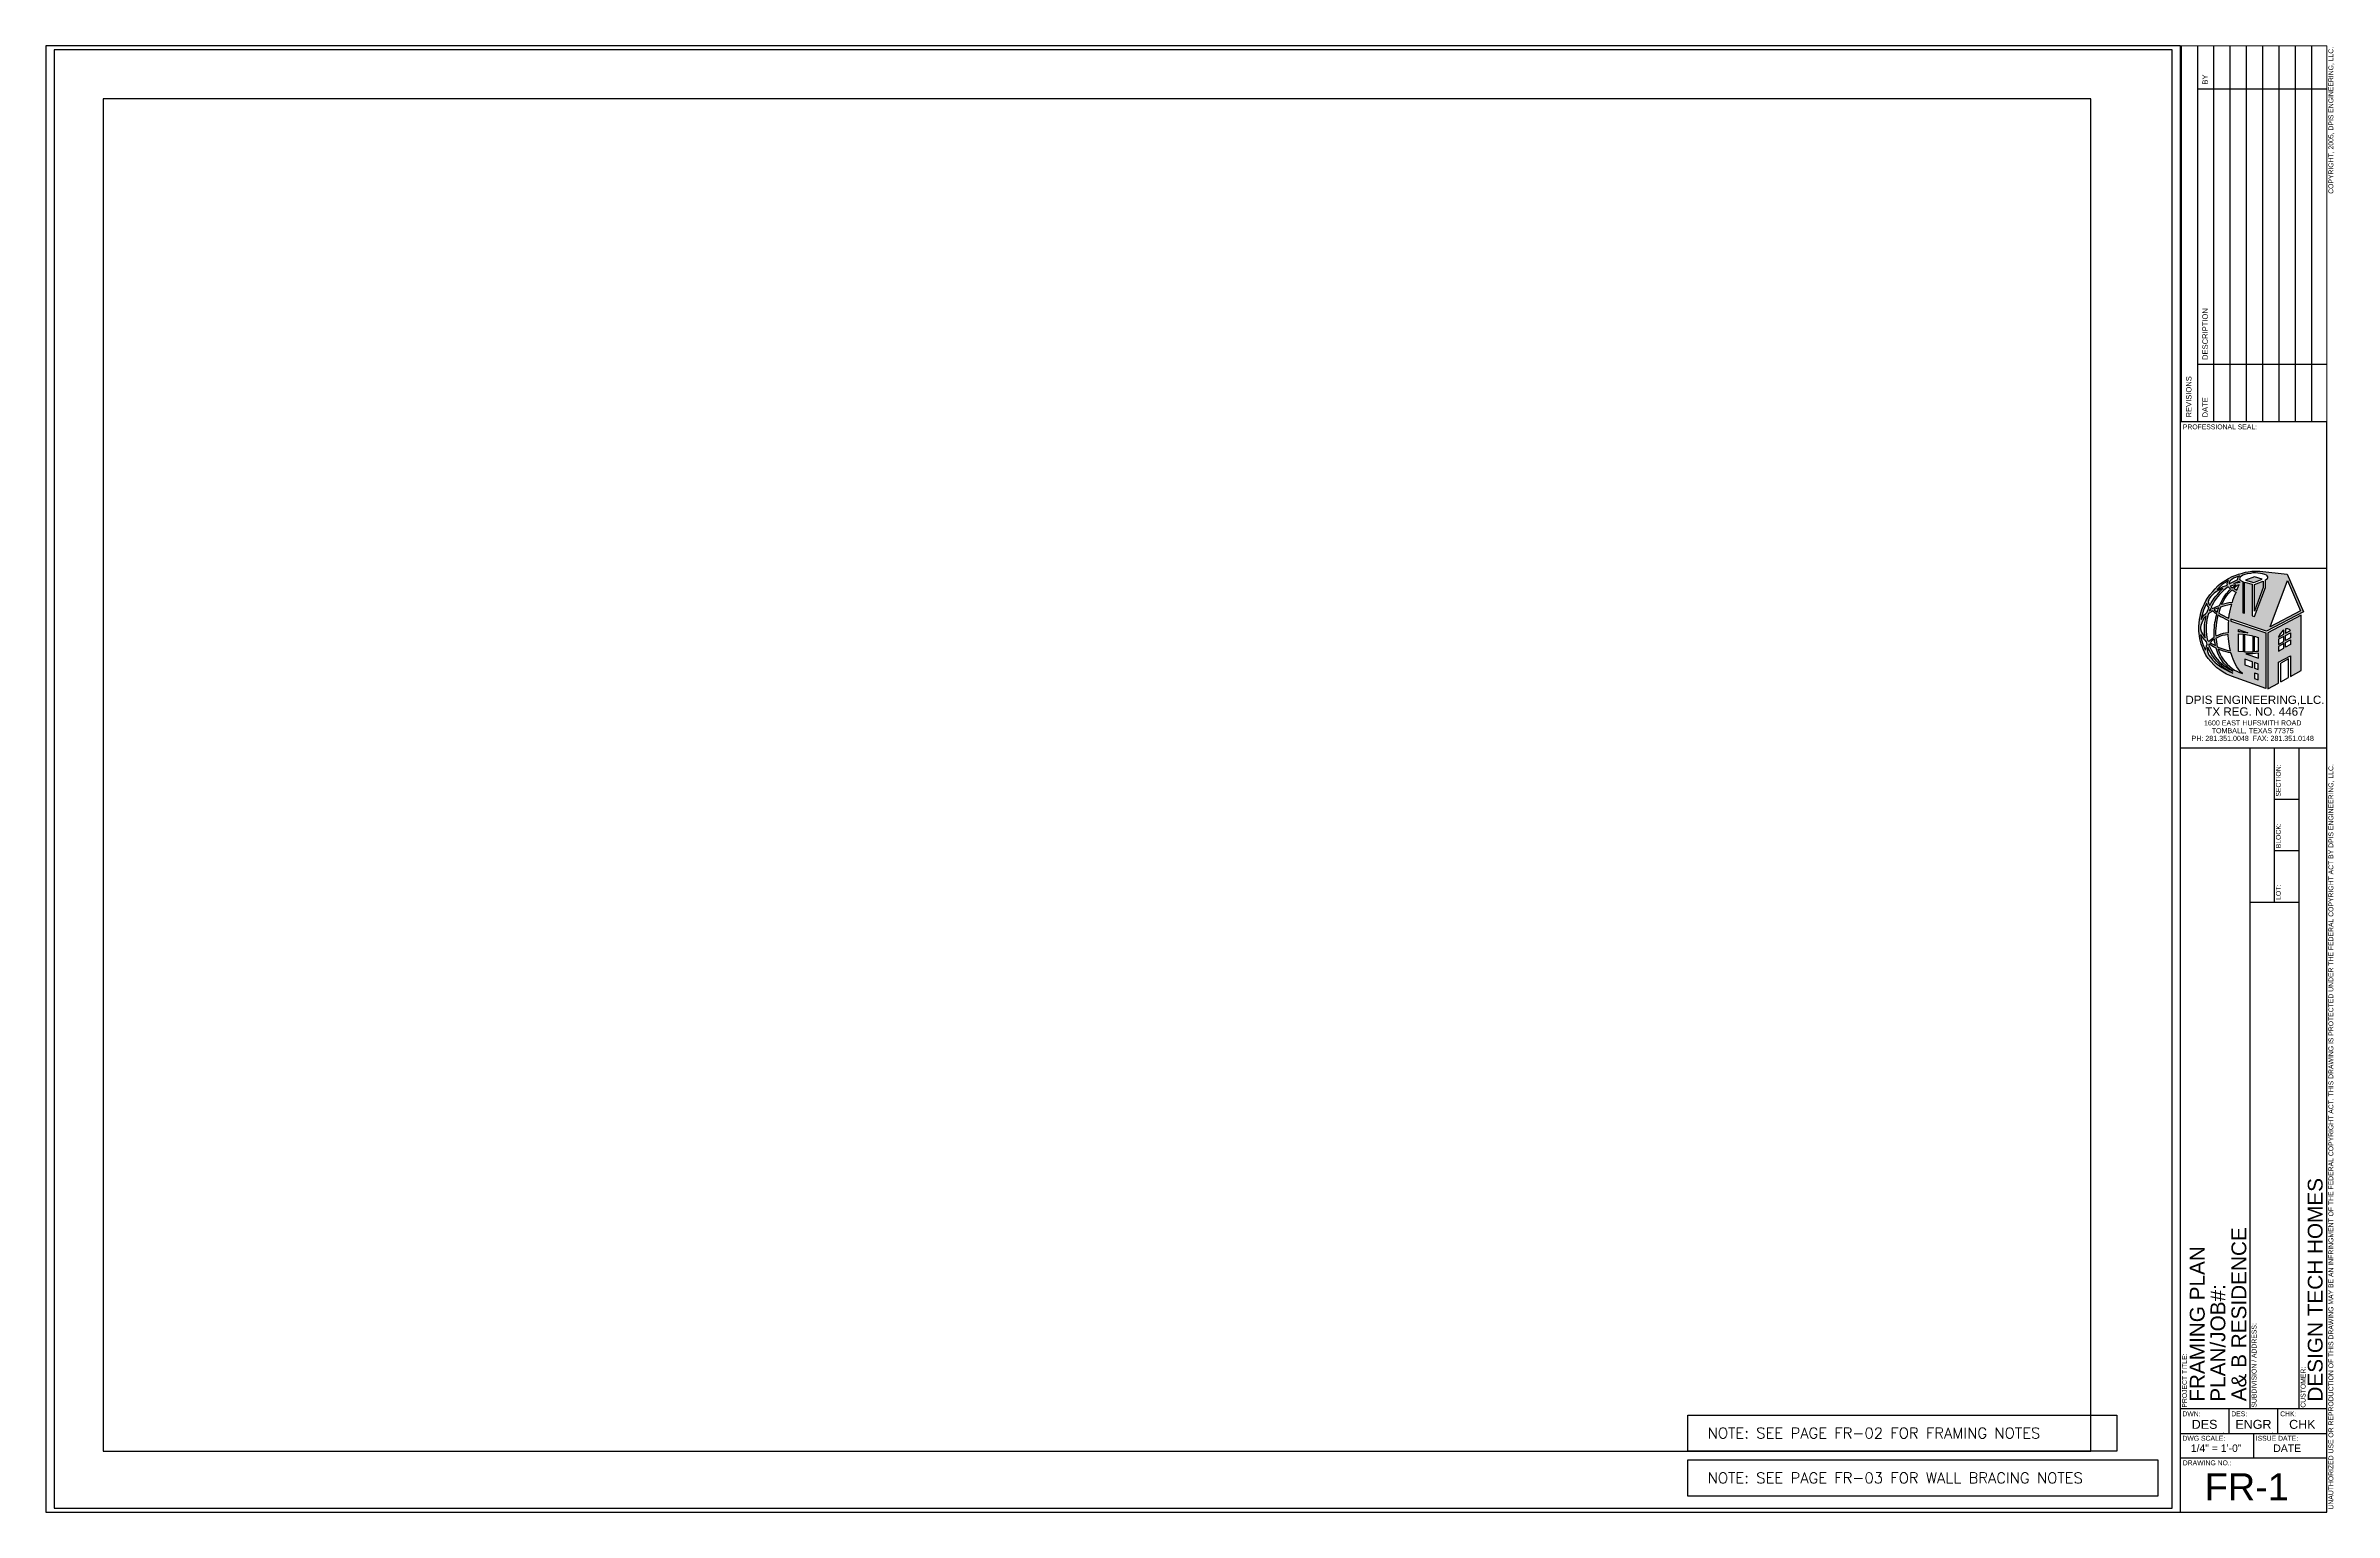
# Paper-space layout '36 FR-1' of a CAD drawing. Header units: inches. Extents: x 0.2 to 35.4, y 0.1 to 22.6.
# The model-space entities are those that its viewports show. They can reach past a viewport. Long polylines and large blocks are cut down to what shows.
import ezdxf
from ezdxf.enums import TextEntityAlignment as Align

# ---------------------------------------------------------------- set-up
doc = ezdxf.new("R2010")
doc.units = ezdxf.units.IN
doc.header["$LTSCALE"] = 48
doc.header["$MEASUREMENT"] = 0
doc.linetypes.add('HIDDEN', pattern=[0.375, 0.25, -0.125])
doc.layers.get('Defpoints').update_dxf_attribs({"color": 251})
for name, color, linetype in [('DPIS-ATTIC', 7, 'HIDDEN'), ('DPIS-BL', 9, 'Continuous'), ('DPIS-TEXT', 7, 'Continuous'), ('DPIS-TITLEBLOCK', 9, 'Continuous')]:
    doc.layers.add(name, color=color, linetype=linetype)
doc.styles.add('BORDERTXT', font='arial.ttf')
doc.styles.add('DPIS-BORDERTEXT', font='arial.ttf')
doc.styles.add('SIMPLEX', font='simplex.shx', dxfattribs={"oblique": 15, "height": 4})

# ---------------------------------------------------------------- blocks, each defined once
blk = doc.blocks.new('A$C51E61758')
at = {"layer": 'DPIS-TEXT'}
for points in [[(0, 1.243), (6.583, 1.243), (6.583, 0.687), (0, 0.687)], [(0, 0.557), (7.215, 0.557), (7.215, 0), (0, 0)]]:
    blk.add_lwpolyline(points, close=True, dxfattribs=at)
at = {"layer": 'DPIS-TEXT', "style": 'SIMPLEX'}
for s, p in [('NOTE: SEE PAGE FR-02 FOR FRAMING NOTES', (0.307, 0.833)), ('NOTE: SEE PAGE FR-03 FOR WALL BRACING NOTES', (0.307, 0.146))]:
    blk.add_text(s, height=0.1656, dxfattribs=at).set_placement(p, align=Align.BOTTOM_LEFT)
blk = doc.blocks.new('A$C55FC13CB')
at = {"layer": 'DPIS-TITLEBLOCK'}
h = blk.add_hatch(color=9, dxfattribs=at)
h.paths.add_polyline_path([(-0.927, -3.212), (-0.357, -2.911), (-0.608, -2.334), (-1.026, -2.288), (-1.083, -2.29), (-1.152, -2.291), (-1.204, -2.298), (-1.245, -2.307), (-1.293, -2.318), (-1.352, -2.336), (-1.406, -2.355), (-1.451, -2.373), (-1.507, -2.4), (-1.55, -2.426), (-1.59, -2.454), (-1.628, -2.48), (-1.669, -2.515), (-1.711, -2.56), (-1.749, -2.599), (-1.793, -2.651), (-1.829, -2.702), (-1.856, -2.747), (-1.878, -2.79), (-1.896, -2.832), (-1.917, -2.88), (-1.932, -2.93), (-1.945, -2.985), (-1.955, -3.033), (-1.96, -3.085), (-1.963, -3.131), (-1.964, -3.17), (-1.961, -3.21), (-1.96, -3.248), (-1.953, -3.289), (-1.947, -3.329), (-1.939, -3.37), (-1.928, -3.409), (-1.914, -3.446), (-1.898, -3.487), (-1.877, -3.53), (-1.853, -3.578), (-1.82, -3.627), (-1.781, -3.673), (-1.727, -3.73), (-1.686, -3.771), (-1.642, -3.804), (-1.588, -3.841), (-1.539, -3.869), (-1.463, -3.902), (-1.392, -3.928), (-0.937, -4.088), (-0.937, -3.237), (-1.474, -3.057), (-1.474, -3.028)])
h.paths.add_polyline_path([(-1.142, -2.975), (-1.142, -2.491), (-1.263, -2.46), (-1.263, -2.936), (-1.289, -2.927), (-1.289, -2.448), (-1.312, -2.437), (-1.326, -2.427), (-1.336, -2.422), (-1.337, -2.407), (-1.336, -2.393), (-1.327, -2.378), (-1.309, -2.367), (-1.288, -2.352), (-1.258, -2.339), (-1.219, -2.331), (-1.17, -2.323), (-1.133, -2.317), (-1.093, -2.315), (-1.056, -2.319), (-1.019, -2.325), (-0.985, -2.33), (-0.949, -2.341), (-0.926, -2.351), (-0.913, -2.362), (-0.906, -2.374), (-0.906, -2.388), (-0.911, -2.4), (-0.926, -2.413), (-0.942, -2.422), (-0.942, -2.54), (-1.11, -2.985)], flags=16)
h.paths.add_polyline_path([(-1.111, -2.905), (-1.111, -2.494), (-0.974, -2.443), (-0.974, -2.54)], flags=0)
h.paths.add_polyline_path([(-1.211, -3.235), (-1.283, -3.228), (-1.33, -3.222), (-1.356, -3.222), (-1.355, -3.186)], flags=16)
h.paths.add_polyline_path([(-1.217, -3.264), (-1.183, -3.269), (-1.155, -3.275), (-1.136, -3.281), (-1.136, -3.53), (-1.183, -3.531), (-1.226, -3.531), (-1.258, -3.531), (-1.258, -3.257)], flags=16)
h.paths.add_polyline_path([(-1.285, -3.255), (-1.285, -3.528), (-1.356, -3.524), (-1.354, -3.25)], flags=16)
h.paths.add_polyline_path([(-1.109, -3.285), (-1.05, -3.308), (-1.05, -3.521), (-1.085, -3.524), (-1.109, -3.528)], flags=16)
h.paths.add_polyline_path([(-1.501, -3.013), (-1.543, -2.993), (-1.577, -2.977), (-1.62, -2.954), (-1.657, -2.933), (-1.649, -2.907), (-1.64, -2.874), (-1.628, -2.84), (-1.602, -2.831), (-1.565, -2.821), (-1.516, -2.809), (-1.458, -2.795), (-1.468, -2.834), (-1.478, -2.874), (-1.488, -2.919), (-1.495, -2.964)], flags=16)
h.paths.add_polyline_path([(-1.508, -3.044), (-1.511, -3.089), (-1.513, -3.141), (-1.514, -3.192), (-1.514, -3.235), (-1.554, -3.239), (-1.587, -3.246), (-1.625, -3.257), (-1.663, -3.27), (-1.699, -3.289), (-1.7, -3.248), (-1.7, -3.211), (-1.698, -3.168), (-1.694, -3.121), (-1.687, -3.072), (-1.677, -3.018), (-1.667, -2.96), (-1.628, -2.985), (-1.596, -3.001), (-1.559, -3.019), (-1.527, -3.036)], flags=16)
h.paths.add_polyline_path([(-0.603, -2.431), (-0.401, -2.899), (-0.868, -3.142)], flags=16)
h.paths.add_polyline_path([(-1.451, -2.768), (-1.505, -2.775), (-1.545, -2.785), (-1.584, -2.796), (-1.614, -2.803), (-1.591, -2.758), (-1.573, -2.726), (-1.553, -2.696), (-1.531, -2.662), (-1.507, -2.631), (-1.479, -2.602), (-1.451, -2.578), (-1.428, -2.592), (-1.414, -2.6), (-1.391, -2.612), (-1.414, -2.656), (-1.431, -2.701), (-1.444, -2.741)], flags=16)
h.paths.add_polyline_path([(-1.514, -3.26), (-1.512, -3.283), (-1.508, -3.323), (-1.504, -3.367), (-1.499, -3.405), (-1.494, -3.442), (-1.486, -3.477), (-1.479, -3.511), (-1.509, -3.506), (-1.549, -3.496), (-1.596, -3.479), (-1.642, -3.465), (-1.68, -3.449), (-1.687, -3.417), (-1.694, -3.367), (-1.701, -3.319), (-1.683, -3.31), (-1.647, -3.294), (-1.603, -3.279), (-1.559, -3.27)], flags=16)
h.paths.add_polyline_path([(-1.379, -2.579), (-1.407, -2.567), (-1.428, -2.557), (-1.403, -2.534), (-1.375, -2.511), (-1.346, -2.498), (-1.361, -2.531)], flags=16)
h.paths.add_polyline_path([(-1.657, -2.85), (-1.671, -2.882), (-1.68, -2.917), (-1.702, -2.903), (-1.728, -2.882), (-1.712, -2.871), (-1.686, -2.86)], flags=16)
h.paths.add_polyline_path([(-1.645, -2.817), (-1.661, -2.822), (-1.686, -2.831), (-1.71, -2.841), (-1.73, -2.851), (-1.752, -2.863), (-1.773, -2.841), (-1.759, -2.809), (-1.738, -2.773), (-1.72, -2.743), (-1.698, -2.711), (-1.672, -2.678), (-1.647, -2.649), (-1.616, -2.616), (-1.582, -2.584), (-1.552, -2.56), (-1.512, -2.529), (-1.498, -2.545), (-1.476, -2.565), (-1.493, -2.582), (-1.519, -2.611), (-1.542, -2.638), (-1.563, -2.666), (-1.585, -2.7), (-1.606, -2.734), (-1.626, -2.773)], flags=16)
h.paths.add_polyline_path([(-1.689, -2.948), (-1.694, -2.971), (-1.7, -3.003), (-1.708, -3.044), (-1.715, -3.079), (-1.72, -3.117), (-1.724, -3.154), (-1.728, -3.192), (-1.728, -3.227), (-1.728, -3.264), (-1.726, -3.303), (-1.747, -3.316), (-1.769, -3.333), (-1.791, -3.349), (-1.81, -3.37), (-1.831, -3.349), (-1.838, -3.305), (-1.846, -3.263), (-1.849, -3.216), (-1.85, -3.172), (-1.848, -3.12), (-1.845, -3.082), (-1.838, -3.036), (-1.828, -2.989), (-1.82, -2.952), (-1.814, -2.94), (-1.78, -2.917), (-1.756, -2.899), (-1.735, -2.914), (-1.714, -2.932)], flags=16)
h.paths.add_polyline_path([(-1.45, -2.545), (-1.481, -2.518), (-1.446, -2.507), (-1.394, -2.499), (-1.426, -2.523)], flags=16)
h.paths.add_polyline_path([(-1.141, -3.558), (-1.094, -3.555), (-1.049, -3.55), (-1.049, -3.624), (-1.24, -3.559), (-1.195, -3.56)], flags=16)
h.paths.add_polyline_path([(-1.121, -2.461), (-1.246, -2.429), (-1.111, -2.378), (-0.992, -2.413)], flags=0)
h.paths.add_polyline_path([(-1.332, -2.463), (-1.424, -2.478), (-1.346, -2.442)], flags=16)
h.paths.add_polyline_path([(-1.776, -2.878), (-1.802, -2.897), (-1.789, -2.867)], flags=16)
h.paths.add_polyline_path([(-1.47, -3.544), (-1.464, -3.566), (-1.452, -3.6), (-1.438, -3.64), (-1.42, -3.678), (-1.403, -3.713), (-1.381, -3.755), (-1.356, -3.792), (-1.325, -3.832), (-1.294, -3.862), (-1.339, -3.844), (-1.382, -3.824), (-1.415, -3.806), (-1.45, -3.783), (-1.489, -3.753), (-1.528, -3.717), (-1.559, -3.683), (-1.586, -3.649), (-1.613, -3.605), (-1.638, -3.561), (-1.656, -3.517), (-1.666, -3.485), (-1.624, -3.501), (-1.584, -3.516), (-1.546, -3.527), (-1.509, -3.536)], flags=16)
h.paths.add_polyline_path([(-1.523, -2.505), (-1.556, -2.514), (-1.589, -2.527), (-1.624, -2.543), (-1.683, -2.572), (-1.643, -2.53), (-1.608, -2.5), (-1.582, -2.481), (-1.555, -2.461), (-1.509, -2.434), (-1.52, -2.452), (-1.524, -2.462), (-1.527, -2.474), (-1.528, -2.487)], flags=16)
h.paths.add_polyline_path([(-1.628, -2.591), (-1.656, -2.62), (-1.678, -2.646), (-1.7, -2.672), (-1.726, -2.706), (-1.752, -2.745), (-1.772, -2.777), (-1.793, -2.816), (-1.806, -2.799), (-1.813, -2.777), (-1.82, -2.761), (-1.82, -2.747), (-1.812, -2.73), (-1.799, -2.706), (-1.779, -2.679), (-1.755, -2.651), (-1.729, -2.626), (-1.69, -2.601), (-1.646, -2.578), (-1.593, -2.555)], flags=16)
h.paths.add_polyline_path([(-1.495, -2.486), (-1.497, -2.477), (-1.495, -2.467), (-1.49, -2.453), (-1.486, -2.443), (-1.471, -2.428), (-1.459, -2.417), (-1.432, -2.399), (-1.4, -2.386), (-1.34, -2.361), (-1.35, -2.373), (-1.358, -2.382), (-1.363, -2.394), (-1.363, -2.406), (-1.362, -2.418)], flags=16)
h.paths.add_polyline_path([(-1.725, -3.332), (-1.72, -3.369), (-1.714, -3.4), (-1.709, -3.431), (-1.728, -3.421), (-1.758, -3.403), (-1.787, -3.388), (-1.772, -3.369), (-1.752, -3.35)], flags=16)
h.paths.add_polyline_path([(-1.258, -3.64), (-1.138, -3.679), (-1.138, -3.767), (-1.258, -3.727)], flags=16)
h.paths.add_polyline_path([(-1.807, -2.848), (-1.814, -2.865), (-1.824, -2.89), (-1.835, -2.919), (-1.859, -2.942), (-1.885, -2.966), (-1.905, -2.994), (-1.928, -3.031), (-1.922, -2.997), (-1.914, -2.96), (-1.902, -2.923), (-1.89, -2.888), (-1.875, -2.854), (-1.859, -2.817), (-1.841, -2.783), (-1.836, -2.799), (-1.828, -2.817), (-1.82, -2.834)], flags=16)
h.paths.add_polyline_path([(-1.852, -2.977), (-1.857, -3.001), (-1.863, -3.037), (-1.87, -3.075), (-1.875, -3.107), (-1.878, -3.138), (-1.878, -3.181), (-1.876, -3.226), (-1.872, -3.272), (-1.864, -3.311), (-1.883, -3.291), (-1.898, -3.266), (-1.918, -3.236), (-1.928, -3.208), (-1.936, -3.174), (-1.939, -3.15), (-1.933, -3.122), (-1.919, -3.081), (-1.904, -3.048), (-1.884, -3.013)], flags=16)
h.paths.add_polyline_path([(-1.107, -3.689), (-1.05, -3.709), (-1.05, -3.796), (-1.107, -3.78)], flags=16)
h.paths.add_polyline_path([(-1.699, -3.47), (-1.689, -3.502), (-1.671, -3.55), (-1.646, -3.603), (-1.615, -3.651), (-1.582, -3.699), (-1.54, -3.744), (-1.496, -3.783), (-1.441, -3.822), (-1.497, -3.791), (-1.539, -3.764), (-1.579, -3.736), (-1.615, -3.707), (-1.654, -3.67), (-1.679, -3.643), (-1.71, -3.603), (-1.742, -3.555), (-1.77, -3.507), (-1.791, -3.464), (-1.803, -3.433), (-1.808, -3.424), (-1.807, -3.413), (-1.804, -3.409), (-1.793, -3.414), (-1.778, -3.427), (-1.739, -3.45)], flags=16)
h.paths.add_polyline_path([(-1.849, -3.372), (-1.838, -3.414), (-1.852, -3.441), (-1.858, -3.472), (-1.861, -3.503), (-1.872, -3.473), (-1.886, -3.44), (-1.9, -3.401), (-1.911, -3.363), (-1.92, -3.326), (-1.926, -3.296), (-1.932, -3.262), (-1.911, -3.304), (-1.889, -3.329), (-1.873, -3.348)], flags=16)
h.paths.add_polyline_path([(-1.824, -3.456), (-1.797, -3.514), (-1.775, -3.558), (-1.751, -3.595), (-1.725, -3.631), (-1.691, -3.671), (-1.651, -3.711), (-1.611, -3.748), (-1.56, -3.786), (-1.517, -3.813), (-1.442, -3.853), (-1.506, -3.825), (-1.541, -3.805), (-1.575, -3.789), (-1.61, -3.769), (-1.647, -3.744), (-1.68, -3.718), (-1.716, -3.687), (-1.748, -3.654), (-1.781, -3.614), (-1.807, -3.58), (-1.822, -3.552), (-1.83, -3.521), (-1.832, -3.497), (-1.828, -3.475)], flags=16)
h.paths.add_polyline_path([(-1.107, -3.853), (-1.05, -3.872), (-1.05, -3.957), (-1.107, -3.936)], flags=16)
h.paths.add_polyline_path([(-0.742, -4.006), (-0.742, -3.684), (-0.557, -3.586), (-0.557, -3.905), (-0.393, -3.815), (-0.393, -2.965), (-0.905, -3.234), (-0.905, -4.096)])
h.paths.add_polyline_path([(-0.742, -3.443), (-0.661, -3.399), (-0.661, -3.473), (-0.742, -3.517)], flags=16)
h.paths.add_polyline_path([(-0.742, -3.415), (-0.742, -3.334), (-0.661, -3.291), (-0.661, -3.37)], flags=16)
h.paths.add_polyline_path([(-0.741, -3.303), (-0.73, -3.278), (-0.725, -3.267), (-0.716, -3.251), (-0.707, -3.239), (-0.694, -3.224), (-0.686, -3.213), (-0.673, -3.201), (-0.661, -3.193), (-0.661, -3.258)], flags=16)
h.paths.add_polyline_path([(-0.633, -3.383), (-0.555, -3.341), (-0.555, -3.416), (-0.633, -3.458)], flags=16)
h.paths.add_polyline_path([(-0.633, -3.354), (-0.633, -3.276), (-0.555, -3.234), (-0.555, -3.311)], flags=16)
h.paths.add_polyline_path([(-0.633, -3.243), (-0.633, -3.178), (-0.63, -3.176), (-0.623, -3.174), (-0.614, -3.174), (-0.606, -3.174), (-0.596, -3.175), (-0.586, -3.179), (-0.574, -3.183), (-0.568, -3.189), (-0.558, -3.202)], flags=16)
at = {"layer": 'DPIS-BL'}
for p, q in [((-0.8, -7.374), (-0.8, -5.003)), ((-1.5, -15.519), (-1.5, -15.144)), ((-0.75, -15.519), (-0.75, -15.144)), ((-1.125, -15.519), (-1.125, -15.894))]:
    blk.add_line(p, q, dxfattribs=at)
blk.add_lwpolyline([(-2.25, 5.772), (-35, 5.772), (-35, -16.728), (0, -16.728), (0, 0)], dxfattribs=at)
for p in [(-1.585, -15.519), (-0.835, -15.519)]:
    blk.add_point(p, dxfattribs=at)
at = {"layer": 'DPIS-TITLEBLOCK', "color": 7}
blk.add_line((-2.25, 0), (-2.25, -16.728), dxfattribs=at)
at = {"layer": 'DPIS-TITLEBLOCK', "color": 9}
for p, q in [((0, -2.25), (-2.25, -2.25)), ((-1.628, -2.48), (-1.59, -2.454)), ((-1.59, -2.454), (-1.55, -2.426)), ((-1.509, -2.434), (-1.555, -2.461)), ((-1.55, -2.426), (-1.507, -2.4)), ((-1.524, -2.462), (-1.52, -2.452)), ((-1.52, -2.452), (-1.509, -2.434)), ((-1.507, -2.4), (-1.451, -2.373)), ((-1.495, -2.486), (-1.362, -2.418)), ((-1.49, -2.453), (-1.495, -2.467)), ((-1.486, -2.443), (-1.49, -2.453)), ((-1.471, -2.428), (-1.486, -2.443)), ((-1.459, -2.417), (-1.471, -2.428)), ((-1.432, -2.399), (-1.459, -2.417)), ((-1.451, -2.373), (-1.406, -2.355)), ((-1.4, -2.386), (-1.432, -2.399)), ((-1.424, -2.478), (-1.346, -2.442)), ((-1.406, -2.355), (-1.352, -2.336)), ((-1.34, -2.361), (-1.4, -2.386)), ((-1.363, -2.394), (-1.358, -2.382)), ((-1.363, -2.406), (-1.363, -2.394)), ((-1.362, -2.418), (-1.363, -2.406)), ((-1.358, -2.382), (-1.35, -2.373)), ((-1.352, -2.336), (-1.293, -2.318)), ((-1.35, -2.373), (-1.34, -2.361)), ((-1.346, -2.442), (-1.332, -2.463)), ((-1.336, -2.393), (-1.337, -2.407)), ((-1.337, -2.407), (-1.336, -2.422)), ((-1.327, -2.378), (-1.336, -2.393)), ((-1.336, -2.422), (-1.326, -2.427)), ((-1.309, -2.367), (-1.327, -2.378)), ((-1.326, -2.427), (-1.312, -2.437)), ((-1.312, -2.437), (-1.289, -2.448)), ((-1.288, -2.352), (-1.309, -2.367)), ((-1.293, -2.318), (-1.245, -2.307)), ((-1.289, -2.448), (-1.289, -2.927)), ((-1.258, -2.339), (-1.288, -2.352)), ((-1.219, -2.331), (-1.258, -2.339)), ((-1.111, -2.378), (-1.246, -2.429)), ((-1.246, -2.429), (-1.121, -2.461)), ((-1.245, -2.307), (-1.204, -2.298)), ((-1.17, -2.323), (-1.219, -2.331)), ((-1.204, -2.298), (-1.152, -2.291)), ((-1.133, -2.317), (-1.17, -2.323)), ((-1.152, -2.291), (-1.083, -2.29)), ((-1.093, -2.315), (-1.133, -2.317)), ((-1.121, -2.461), (-0.992, -2.413)), ((-0.992, -2.413), (-1.111, -2.378)), ((-1.111, -2.494), (-0.974, -2.443)), ((-1.056, -2.319), (-1.093, -2.315)), ((-1.083, -2.29), (-1.026, -2.288)), ((-1.019, -2.325), (-1.056, -2.319)), ((-1.026, -2.288), (-0.608, -2.334)), ((-0.985, -2.33), (-1.019, -2.325)), ((-0.949, -2.341), (-0.985, -2.33)), ((-0.974, -2.443), (-0.974, -2.54)), ((-0.926, -2.351), (-0.949, -2.341)), ((-0.942, -2.422), (-0.926, -2.413)), ((-0.942, -2.54), (-0.942, -2.422)), ((-0.913, -2.362), (-0.926, -2.351)), ((-0.926, -2.413), (-0.911, -2.4)), ((-0.906, -2.374), (-0.913, -2.362)), ((-0.911, -2.4), (-0.906, -2.388)), ((-0.906, -2.388), (-0.906, -2.374)), ((-0.868, -3.142), (-0.603, -2.431)), ((-0.608, -2.334), (-0.357, -2.911)), ((-0.603, -2.431), (-0.401, -2.899)), ((-1.896, -2.832), (-1.878, -2.79)), ((-1.878, -2.79), (-1.856, -2.747)), ((-1.841, -2.783), (-1.859, -2.817)), ((-1.856, -2.747), (-1.829, -2.702)), ((-1.836, -2.799), (-1.841, -2.783)), ((-1.828, -2.817), (-1.836, -2.799)), ((-1.829, -2.702), (-1.793, -2.651)), ((-1.812, -2.73), (-1.82, -2.747)), ((-1.82, -2.747), (-1.82, -2.761)), ((-1.82, -2.761), (-1.813, -2.777)), ((-1.813, -2.777), (-1.806, -2.799)), ((-1.799, -2.706), (-1.812, -2.73)), ((-1.806, -2.799), (-1.793, -2.816)), ((-1.779, -2.679), (-1.799, -2.706)), ((-1.793, -2.651), (-1.749, -2.599)), ((-1.793, -2.816), (-1.772, -2.777)), ((-1.755, -2.651), (-1.779, -2.679)), ((-1.759, -2.809), (-1.773, -2.841)), ((-1.772, -2.777), (-1.752, -2.745)), ((-1.738, -2.773), (-1.759, -2.809)), ((-1.729, -2.626), (-1.755, -2.651)), ((-1.752, -2.745), (-1.726, -2.706)), ((-1.749, -2.599), (-1.711, -2.56)), ((-1.72, -2.743), (-1.738, -2.773)), ((-1.69, -2.601), (-1.729, -2.626)), ((-1.726, -2.706), (-1.7, -2.672)), ((-1.698, -2.711), (-1.72, -2.743)), ((-1.711, -2.56), (-1.669, -2.515)), ((-1.7, -2.672), (-1.678, -2.646)), ((-1.672, -2.678), (-1.698, -2.711)), ((-1.646, -2.578), (-1.69, -2.601)), ((-1.643, -2.53), (-1.683, -2.572)), ((-1.683, -2.572), (-1.624, -2.543)), ((-1.678, -2.646), (-1.656, -2.62)), ((-1.647, -2.649), (-1.672, -2.678)), ((-1.669, -2.515), (-1.628, -2.48)), ((-1.656, -2.62), (-1.628, -2.591)), ((-1.616, -2.616), (-1.647, -2.649)), ((-1.593, -2.555), (-1.646, -2.578)), ((-1.645, -2.817), (-1.626, -2.773)), ((-1.608, -2.5), (-1.643, -2.53)), ((-1.628, -2.591), (-1.593, -2.555)), ((-1.626, -2.773), (-1.606, -2.734)), ((-1.624, -2.543), (-1.589, -2.527)), ((-1.582, -2.584), (-1.616, -2.616)), ((-1.614, -2.803), (-1.591, -2.758)), ((-1.584, -2.796), (-1.614, -2.803)), ((-1.582, -2.481), (-1.608, -2.5)), ((-1.606, -2.734), (-1.585, -2.7)), ((-1.591, -2.758), (-1.573, -2.726)), ((-1.589, -2.527), (-1.556, -2.514)), ((-1.585, -2.7), (-1.563, -2.666)), ((-1.545, -2.785), (-1.584, -2.796)), ((-1.555, -2.461), (-1.582, -2.481)), ((-1.552, -2.56), (-1.582, -2.584)), ((-1.573, -2.726), (-1.553, -2.696)), ((-1.516, -2.809), (-1.565, -2.821)), ((-1.563, -2.666), (-1.542, -2.638)), ((-1.556, -2.514), (-1.523, -2.505)), ((-1.553, -2.696), (-1.531, -2.662)), ((-1.512, -2.529), (-1.552, -2.56)), ((-1.505, -2.775), (-1.545, -2.785)), ((-1.542, -2.638), (-1.519, -2.611)), ((-1.531, -2.662), (-1.507, -2.631)), ((-1.528, -2.487), (-1.527, -2.474)), ((-1.523, -2.505), (-1.528, -2.487)), ((-1.527, -2.474), (-1.524, -2.462)), ((-1.519, -2.611), (-1.493, -2.582)), ((-1.458, -2.795), (-1.516, -2.809)), ((-1.498, -2.545), (-1.512, -2.529)), ((-1.507, -2.631), (-1.479, -2.602)), ((-1.451, -2.768), (-1.505, -2.775)), ((-1.476, -2.565), (-1.498, -2.545)), ((-1.495, -2.467), (-1.497, -2.477)), ((-1.497, -2.477), (-1.495, -2.486)), ((-1.493, -2.582), (-1.476, -2.565)), ((-1.446, -2.507), (-1.481, -2.518)), ((-1.481, -2.518), (-1.45, -2.545)), ((-1.479, -2.602), (-1.451, -2.578)), ((-1.468, -2.834), (-1.458, -2.795)), ((-1.451, -2.578), (-1.428, -2.592)), ((-1.444, -2.741), (-1.451, -2.768)), ((-1.45, -2.545), (-1.426, -2.523)), ((-1.394, -2.499), (-1.446, -2.507)), ((-1.431, -2.701), (-1.444, -2.741)), ((-1.414, -2.656), (-1.431, -2.701)), ((-1.403, -2.534), (-1.428, -2.557)), ((-1.428, -2.557), (-1.407, -2.567)), ((-1.428, -2.592), (-1.414, -2.6)), ((-1.426, -2.523), (-1.394, -2.499)), ((-1.332, -2.463), (-1.424, -2.478)), ((-1.414, -2.6), (-1.391, -2.612)), ((-1.391, -2.612), (-1.414, -2.656)), ((-1.407, -2.567), (-1.379, -2.579)), ((-1.375, -2.511), (-1.403, -2.534)), ((-1.379, -2.579), (-1.361, -2.531)), ((-1.346, -2.498), (-1.375, -2.511)), ((-1.361, -2.531), (-1.346, -2.498)), ((-1.263, -2.936), (-1.263, -2.46)), ((-1.263, -2.46), (-1.142, -2.491)), ((-1.142, -2.491), (-1.142, -2.975)), ((-1.111, -2.905), (-1.111, -2.494)), ((-0.974, -2.54), (-1.111, -2.905)), ((-1.11, -2.985), (-0.942, -2.54)), ((-1.964, -3.17), (-1.963, -3.131)), ((-1.963, -3.131), (-1.96, -3.085)), ((-1.96, -3.085), (-1.955, -3.033)), ((-1.955, -3.033), (-1.945, -2.985)), ((-1.945, -2.985), (-1.932, -2.93)), ((-1.933, -3.122), (-1.939, -3.15)), ((-1.939, -3.15), (-1.936, -3.174)), ((-1.919, -3.081), (-1.933, -3.122)), ((-1.932, -2.93), (-1.917, -2.88)), ((-1.928, -3.031), (-1.905, -2.994)), ((-1.922, -2.997), (-1.928, -3.031)), ((-1.914, -2.96), (-1.922, -2.997)), ((-1.904, -3.048), (-1.919, -3.081)), ((-1.917, -2.88), (-1.896, -2.832)), ((-1.902, -2.923), (-1.914, -2.96)), ((-1.905, -2.994), (-1.885, -2.966)), ((-1.884, -3.013), (-1.904, -3.048)), ((-1.89, -2.888), (-1.902, -2.923)), ((-1.875, -2.854), (-1.89, -2.888)), ((-1.885, -2.966), (-1.859, -2.942)), ((-1.852, -2.977), (-1.884, -3.013)), ((-1.878, -3.138), (-1.875, -3.107)), ((-1.878, -3.181), (-1.878, -3.138)), ((-1.859, -2.817), (-1.875, -2.854)), ((-1.875, -3.107), (-1.87, -3.075)), ((-1.87, -3.075), (-1.863, -3.037)), ((-1.863, -3.037), (-1.857, -3.001)), ((-1.859, -2.942), (-1.835, -2.919)), ((-1.857, -3.001), (-1.852, -2.977)), ((-1.848, -3.12), (-1.85, -3.172)), ((-1.845, -3.082), (-1.848, -3.12)), ((-1.838, -3.036), (-1.845, -3.082)), ((-1.828, -2.989), (-1.838, -3.036)), ((-1.835, -2.919), (-1.824, -2.89)), ((-1.82, -2.834), (-1.828, -2.817)), ((-1.82, -2.952), (-1.828, -2.989)), ((-1.824, -2.89), (-1.814, -2.865)), ((-1.807, -2.848), (-1.82, -2.834)), ((-1.814, -2.94), (-1.82, -2.952)), ((-1.814, -2.865), (-1.807, -2.848)), ((-1.78, -2.917), (-1.814, -2.94)), ((-1.789, -2.867), (-1.802, -2.897)), ((-1.802, -2.897), (-1.776, -2.878)), ((-1.776, -2.878), (-1.789, -2.867)), ((-1.756, -2.899), (-1.78, -2.917)), ((-1.773, -2.841), (-1.752, -2.863)), ((-1.735, -2.914), (-1.756, -2.899)), ((-1.752, -2.863), (-1.73, -2.851)), ((-1.714, -2.932), (-1.735, -2.914)), ((-1.73, -2.851), (-1.71, -2.841)), ((-1.712, -2.871), (-1.728, -2.882)), ((-1.728, -2.882), (-1.702, -2.903)), ((-1.728, -3.192), (-1.724, -3.154)), ((-1.724, -3.154), (-1.72, -3.117)), ((-1.72, -3.117), (-1.715, -3.079)), ((-1.715, -3.079), (-1.708, -3.044)), ((-1.689, -2.948), (-1.714, -2.932)), ((-1.686, -2.86), (-1.712, -2.871)), ((-1.71, -2.841), (-1.686, -2.831)), ((-1.708, -3.044), (-1.7, -3.003)), ((-1.702, -2.903), (-1.68, -2.917)), ((-1.7, -3.003), (-1.694, -2.971)), ((-1.698, -3.168), (-1.694, -3.121)), ((-1.694, -2.971), (-1.689, -2.948)), ((-1.694, -3.121), (-1.687, -3.072)), ((-1.687, -3.072), (-1.677, -3.018)), ((-1.686, -2.831), (-1.661, -2.822)), ((-1.657, -2.85), (-1.686, -2.86)), ((-1.68, -2.917), (-1.671, -2.882)), ((-1.677, -3.018), (-1.667, -2.96)), ((-1.671, -2.882), (-1.657, -2.85)), ((-1.667, -2.96), (-1.628, -2.985)), ((-1.661, -2.822), (-1.645, -2.817)), ((-1.649, -2.907), (-1.657, -2.933)), ((-1.657, -2.933), (-1.62, -2.954)), ((-1.64, -2.874), (-1.649, -2.907)), ((-1.628, -2.84), (-1.64, -2.874)), ((-1.602, -2.831), (-1.628, -2.84)), ((-1.628, -2.985), (-1.596, -3.001)), ((-1.62, -2.954), (-1.577, -2.977)), ((-1.565, -2.821), (-1.602, -2.831)), ((-1.596, -3.001), (-1.559, -3.019)), ((-1.577, -2.977), (-1.543, -2.993)), ((-1.559, -3.019), (-1.527, -3.036)), ((-1.543, -2.993), (-1.501, -3.013)), ((-1.527, -3.036), (-1.508, -3.044)), ((-1.513, -3.141), (-1.514, -3.192)), ((-1.511, -3.089), (-1.513, -3.141)), ((-1.508, -3.044), (-1.511, -3.089)), ((-1.501, -3.013), (-1.495, -2.964)), ((-1.495, -2.964), (-1.488, -2.919)), ((-1.488, -2.919), (-1.478, -2.874)), ((-1.478, -2.874), (-1.468, -2.834)), ((-1.474, -3.028), (-1.474, -3.057)), ((-0.927, -3.212), (-1.474, -3.028)), ((-1.474, -3.057), (-0.937, -3.237)), ((-1.289, -2.927), (-1.263, -2.936)), ((-1.142, -2.975), (-1.11, -2.985)), ((-0.357, -2.911), (-0.927, -3.212)), ((-0.393, -2.965), (-0.905, -3.234)), ((-0.401, -2.899), (-0.868, -3.142)), ((-0.393, -3.815), (-0.393, -2.965)), ((-1.961, -3.21), (-1.964, -3.17)), ((-1.96, -3.248), (-1.961, -3.21)), ((-1.953, -3.289), (-1.96, -3.248)), ((-1.947, -3.329), (-1.953, -3.289)), ((-1.939, -3.37), (-1.947, -3.329)), ((-1.928, -3.409), (-1.939, -3.37)), ((-1.936, -3.174), (-1.928, -3.208)), ((-1.926, -3.296), (-1.932, -3.262)), ((-1.932, -3.262), (-1.911, -3.304)), ((-1.928, -3.208), (-1.918, -3.236)), ((-1.914, -3.446), (-1.928, -3.409)), ((-1.92, -3.326), (-1.926, -3.296)), ((-1.911, -3.363), (-1.92, -3.326)), ((-1.918, -3.236), (-1.898, -3.266)), ((-1.898, -3.487), (-1.914, -3.446)), ((-1.911, -3.304), (-1.889, -3.329)), ((-1.9, -3.401), (-1.911, -3.363)), ((-1.886, -3.44), (-1.9, -3.401)), ((-1.898, -3.266), (-1.883, -3.291)), ((-1.877, -3.53), (-1.898, -3.487)), ((-1.889, -3.329), (-1.873, -3.348)), ((-1.872, -3.473), (-1.886, -3.44)), ((-1.883, -3.291), (-1.864, -3.311)), ((-1.876, -3.226), (-1.878, -3.181)), ((-1.872, -3.272), (-1.876, -3.226)), ((-1.873, -3.348), (-1.849, -3.372)), ((-1.864, -3.311), (-1.872, -3.272)), ((-1.861, -3.503), (-1.872, -3.473)), ((-1.858, -3.472), (-1.861, -3.503)), ((-1.852, -3.441), (-1.858, -3.472)), ((-1.838, -3.414), (-1.852, -3.441)), ((-1.85, -3.172), (-1.849, -3.216)), ((-1.849, -3.216), (-1.846, -3.263)), ((-1.849, -3.372), (-1.838, -3.414)), ((-1.846, -3.263), (-1.838, -3.305)), ((-1.838, -3.305), (-1.831, -3.349)), ((-1.828, -3.475), (-1.832, -3.497)), ((-1.832, -3.497), (-1.83, -3.521)), ((-1.831, -3.349), (-1.81, -3.37)), ((-1.824, -3.456), (-1.828, -3.475)), ((-1.797, -3.514), (-1.824, -3.456)), ((-1.81, -3.37), (-1.791, -3.349)), ((-1.807, -3.413), (-1.808, -3.424)), ((-1.808, -3.424), (-1.803, -3.433)), ((-1.804, -3.409), (-1.807, -3.413)), ((-1.793, -3.414), (-1.804, -3.409)), ((-1.803, -3.433), (-1.791, -3.464)), ((-1.778, -3.427), (-1.793, -3.414)), ((-1.791, -3.349), (-1.769, -3.333)), ((-1.791, -3.464), (-1.77, -3.507)), ((-1.772, -3.369), (-1.787, -3.388)), ((-1.787, -3.388), (-1.758, -3.403)), ((-1.739, -3.45), (-1.778, -3.427)), ((-1.752, -3.35), (-1.772, -3.369)), ((-1.77, -3.507), (-1.742, -3.555)), ((-1.769, -3.333), (-1.747, -3.316)), ((-1.758, -3.403), (-1.728, -3.421)), ((-1.725, -3.332), (-1.752, -3.35)), ((-1.747, -3.316), (-1.726, -3.303)), ((-1.699, -3.47), (-1.739, -3.45)), ((-1.728, -3.227), (-1.728, -3.192)), ((-1.728, -3.264), (-1.728, -3.227)), ((-1.726, -3.303), (-1.728, -3.264)), ((-1.728, -3.421), (-1.709, -3.431)), ((-1.72, -3.369), (-1.725, -3.332)), ((-1.714, -3.4), (-1.72, -3.369)), ((-1.709, -3.431), (-1.714, -3.4)), ((-1.683, -3.31), (-1.701, -3.319)), ((-1.701, -3.319), (-1.694, -3.367)), ((-1.7, -3.211), (-1.698, -3.168)), ((-1.7, -3.248), (-1.7, -3.211)), ((-1.699, -3.289), (-1.7, -3.248)), ((-1.663, -3.27), (-1.699, -3.289)), ((-1.689, -3.502), (-1.699, -3.47)), ((-1.694, -3.367), (-1.687, -3.417)), ((-1.671, -3.55), (-1.689, -3.502)), ((-1.687, -3.417), (-1.68, -3.449)), ((-1.647, -3.294), (-1.683, -3.31)), ((-1.68, -3.449), (-1.642, -3.465)), ((-1.624, -3.501), (-1.666, -3.485)), ((-1.666, -3.485), (-1.656, -3.517)), ((-1.625, -3.257), (-1.663, -3.27)), ((-1.603, -3.279), (-1.647, -3.294)), ((-1.642, -3.465), (-1.596, -3.479)), ((-1.587, -3.246), (-1.625, -3.257)), ((-1.584, -3.516), (-1.624, -3.501)), ((-1.559, -3.27), (-1.603, -3.279)), ((-1.596, -3.479), (-1.549, -3.496)), ((-1.554, -3.239), (-1.587, -3.246)), ((-1.514, -3.26), (-1.559, -3.27)), ((-1.514, -3.235), (-1.554, -3.239)), ((-1.549, -3.496), (-1.509, -3.506)), ((-1.514, -3.192), (-1.514, -3.235)), ((-1.512, -3.283), (-1.514, -3.26)), ((-1.508, -3.323), (-1.512, -3.283)), ((-1.509, -3.506), (-1.479, -3.511)), ((-1.504, -3.367), (-1.508, -3.323)), ((-1.499, -3.405), (-1.504, -3.367)), ((-1.494, -3.442), (-1.499, -3.405)), ((-1.486, -3.477), (-1.494, -3.442)), ((-1.479, -3.511), (-1.486, -3.477)), ((-1.356, -3.222), (-1.355, -3.186)), ((-1.33, -3.222), (-1.356, -3.222)), ((-1.356, -3.524), (-1.354, -3.25)), ((-1.355, -3.186), (-1.211, -3.235)), ((-1.354, -3.25), (-1.285, -3.255)), ((-1.283, -3.228), (-1.33, -3.222)), ((-1.285, -3.255), (-1.285, -3.528)), ((-1.211, -3.235), (-1.283, -3.228)), ((-1.258, -3.257), (-1.217, -3.264)), ((-1.258, -3.531), (-1.258, -3.257)), ((-1.217, -3.264), (-1.183, -3.269)), ((-1.183, -3.269), (-1.155, -3.275)), ((-1.155, -3.275), (-1.136, -3.281)), ((-1.136, -3.281), (-1.136, -3.53)), ((-1.109, -3.285), (-1.05, -3.308)), ((-1.109, -3.528), (-1.109, -3.285)), ((-1.05, -3.308), (-1.05, -3.521)), ((-0.937, -3.237), (-0.937, -4.088)), ((-0.905, -3.234), (-0.905, -4.096)), ((-0.742, -3.443), (-0.742, -3.443)), ((-1.853, -3.578), (-1.877, -3.53)), ((-1.82, -3.627), (-1.853, -3.578)), ((-1.83, -3.521), (-1.822, -3.552)), ((-1.822, -3.552), (-1.807, -3.58)), ((-1.781, -3.673), (-1.82, -3.627)), ((-1.807, -3.58), (-1.781, -3.614)), ((-1.775, -3.558), (-1.797, -3.514)), ((-1.781, -3.614), (-1.748, -3.654)), ((-1.727, -3.73), (-1.781, -3.673)), ((-1.751, -3.595), (-1.775, -3.558)), ((-1.725, -3.631), (-1.751, -3.595)), ((-1.748, -3.654), (-1.716, -3.687)), ((-1.742, -3.555), (-1.71, -3.603)), ((-1.686, -3.771), (-1.727, -3.73)), ((-1.691, -3.671), (-1.725, -3.631)), ((-1.716, -3.687), (-1.68, -3.718)), ((-1.71, -3.603), (-1.679, -3.643)), ((-1.651, -3.711), (-1.691, -3.671)), ((-1.642, -3.804), (-1.686, -3.771)), ((-1.68, -3.718), (-1.647, -3.744)), ((-1.679, -3.643), (-1.654, -3.67)), ((-1.646, -3.603), (-1.671, -3.55)), ((-1.656, -3.517), (-1.638, -3.561)), ((-1.654, -3.67), (-1.615, -3.707)), ((-1.611, -3.748), (-1.651, -3.711)), ((-1.647, -3.744), (-1.61, -3.769)), ((-1.615, -3.651), (-1.646, -3.603)), ((-1.588, -3.841), (-1.642, -3.804)), ((-1.638, -3.561), (-1.613, -3.605)), ((-1.582, -3.699), (-1.615, -3.651)), ((-1.615, -3.707), (-1.579, -3.736)), ((-1.613, -3.605), (-1.586, -3.649)), ((-1.56, -3.786), (-1.611, -3.748)), ((-1.61, -3.769), (-1.575, -3.789)), ((-1.539, -3.869), (-1.588, -3.841)), ((-1.586, -3.649), (-1.559, -3.683)), ((-1.546, -3.527), (-1.584, -3.516)), ((-1.54, -3.744), (-1.582, -3.699)), ((-1.579, -3.736), (-1.539, -3.764)), ((-1.575, -3.789), (-1.541, -3.805)), ((-1.517, -3.813), (-1.56, -3.786)), ((-1.559, -3.683), (-1.528, -3.717)), ((-1.509, -3.536), (-1.546, -3.527)), ((-1.541, -3.805), (-1.506, -3.825)), ((-1.496, -3.783), (-1.54, -3.744)), ((-1.539, -3.764), (-1.497, -3.791)), ((-1.528, -3.717), (-1.489, -3.753)), ((-1.442, -3.853), (-1.517, -3.813)), ((-1.47, -3.544), (-1.509, -3.536)), ((-1.506, -3.825), (-1.442, -3.853)), ((-1.497, -3.791), (-1.441, -3.822)), ((-1.441, -3.822), (-1.496, -3.783)), ((-1.489, -3.753), (-1.45, -3.783)), ((-1.464, -3.566), (-1.47, -3.544)), ((-1.452, -3.6), (-1.464, -3.566)), ((-1.438, -3.64), (-1.452, -3.6)), ((-1.45, -3.783), (-1.415, -3.806)), ((-1.42, -3.678), (-1.438, -3.64)), ((-1.403, -3.713), (-1.42, -3.678)), ((-1.415, -3.806), (-1.382, -3.824)), ((-1.381, -3.755), (-1.403, -3.713)), ((-1.382, -3.824), (-1.339, -3.844)), ((-1.356, -3.792), (-1.381, -3.755)), ((-1.285, -3.528), (-1.356, -3.524)), ((-1.325, -3.832), (-1.356, -3.792)), ((-1.339, -3.844), (-1.294, -3.862)), ((-1.294, -3.862), (-1.325, -3.832)), ((-1.226, -3.531), (-1.258, -3.531)), ((-1.258, -3.64), (-1.258, -3.727)), ((-1.138, -3.679), (-1.258, -3.64)), ((-1.258, -3.727), (-1.138, -3.767)), ((-1.195, -3.56), (-1.24, -3.559)), ((-1.24, -3.559), (-1.049, -3.624)), ((-1.183, -3.531), (-1.226, -3.531)), ((-1.141, -3.558), (-1.195, -3.56)), ((-1.136, -3.53), (-1.183, -3.531)), ((-1.094, -3.555), (-1.141, -3.558)), ((-1.138, -3.767), (-1.138, -3.679)), ((-1.085, -3.524), (-1.109, -3.528)), ((-1.107, -3.689), (-1.107, -3.78)), ((-1.05, -3.709), (-1.107, -3.689)), ((-1.107, -3.78), (-1.05, -3.796)), ((-1.107, -3.853), (-1.107, -3.936)), ((-1.05, -3.872), (-1.107, -3.853)), ((-1.049, -3.55), (-1.094, -3.555)), ((-1.05, -3.521), (-1.085, -3.524)), ((-1.05, -3.796), (-1.05, -3.709)), ((-1.049, -3.624), (-1.049, -3.55)), ((-0.742, -3.684), (-0.557, -3.586)), ((-0.742, -4.006), (-0.742, -3.684)), ((-0.586, -3.637), (-0.704, -3.699)), ((-0.704, -3.99), (-0.704, -3.699)), ((-0.586, -3.923), (-0.586, -3.637)), ((-0.557, -3.586), (-0.557, -3.905)), ((-0.557, -3.905), (-0.393, -3.815)), ((-1.463, -3.902), (-1.539, -3.869)), ((-1.392, -3.928), (-1.463, -3.902)), ((-0.937, -4.088), (-1.392, -3.928)), ((-1.107, -3.936), (-1.05, -3.957)), ((-1.05, -3.957), (-1.05, -3.872)), ((-0.905, -4.096), (-0.742, -4.006)), ((-0.704, -3.99), (-0.586, -3.923)), ((0, -5.003), (-2.25, -5.003)), ((-1.177, -15.144), (-1.177, -5.003)), ((-0.423, -15.144), (-0.423, -5.003)), ((-0.423, -5.791), (-0.8, -5.791)), ((-0.423, -6.583), (-0.8, -6.583)), ((-0.423, -7.374), (-1.177, -7.374)), ((0, -15.144), (-2.25, -15.144)), ((-2.25, -15.519), (0, -15.519)), ((-2.25, -15.894), (0, -15.894))]:
    blk.add_line(p, q, dxfattribs=at)
for points in [[(-0.661, -3.291), (-0.742, -3.334), (-0.742, -3.415), (-0.661, -3.37)], [(-0.742, -3.443), (-0.742, -3.517), (-0.661, -3.473), (-0.661, -3.399)], [(-0.673, -3.201), (-0.686, -3.213), (-0.694, -3.224), (-0.707, -3.239), (-0.716, -3.251), (-0.725, -3.267), (-0.73, -3.278), (-0.741, -3.303), (-0.661, -3.258), (-0.661, -3.193), (-0.661, -3.193)], [(-0.574, -3.183), (-0.586, -3.179), (-0.596, -3.175), (-0.606, -3.174), (-0.614, -3.174), (-0.623, -3.174), (-0.63, -3.176), (-0.633, -3.178), (-0.633, -3.243), (-0.558, -3.202), (-0.568, -3.189)], [(-0.555, -3.311), (-0.633, -3.354), (-0.633, -3.276), (-0.555, -3.234)], [(-0.633, -3.383), (-0.555, -3.341), (-0.555, -3.416), (-0.633, -3.458)]]:
    blk.add_lwpolyline(points, close=True, dxfattribs=at)
at = {"layer": 'DPIS-TEXT', "style": 'BORDERTXT'}
for p in [(-0.576, -5.395), (-0.576, -6.187), (-0.576, -6.979)]:
    blk.add_attdef('00', text='', height=0.18, rotation=90, dxfattribs=at).set_placement(p, align=Align.MIDDLE_CENTER)
for tag, height, p in [("CUSTOMER'S NAME", 0.228, (0.005, -15.03)), ('OPTIONAL LINE', 0.228, (-1.165, -15.026)), ('ELEVATION', 0.228, (-1.488, -15.033)), ('SUBDIVISION', 0.18, (-0.77, -15.011)), ('ADDRESS', 0.18, (-0.483, -15.011)), ('PLAN ', 0.228, (-1.804, -15.033))]:
    blk.add_attdef(tag, text='', height=height, rotation=90, dxfattribs=at).set_placement(p, align=Align.BOTTOM_LEFT)
at = {"layer": 'DPIS-TEXT', "color": 7, "style": 'BORDERTXT'}
for tag, p in [('DWN', (-1.875, -15.38)), ('DES', (-1.125, -15.38)), ('CHK', (-0.375, -15.38))]:
    blk.add_attdef(tag, text='', height=0.137, dxfattribs=at).set_placement(p, align=Align.MIDDLE_CENTER)
at = {"layer": 'DPIS-TEXT', "style": 'BORDERTXT'}
for tag, p in [('1/8" = 1\'-0"', (-1.697, -15.747)), ('06/16/2005', (-0.607, -15.747))]:
    blk.add_attdef(tag, text='', height=0.114, dxfattribs=at).set_placement(p, align=Align.MIDDLE_CENTER)
blk.add_attdef('FR-1', text='', height=0.416, dxfattribs=at).set_placement((-1.227, -16.672), align=Align.BOTTOM_CENTER)
at = {"layer": 'DPIS-TITLEBLOCK', "color": 9, "style": 'BORDERTXT'}
for s, height, p in [('COPYRIGHT, 2005, DPIS ENGINEERING, LLC.', 0.07488, (0.101, 3.5)), ('SECTION:', 0.0749, (-0.705, -5.749)), ('BLOCK:', 0.0749, (-0.705, -6.541)), ('LOT:', 0.0749, (-0.705, -7.333)), ('SUBDIVISION / ADDRESS:', 0.07488, (-1.078, -15.124)), ('PROJECT TITLE:', 0.07488, (-2.146, -15.124)), ('CUSTOMER:', 0.0749, (-0.326, -15.124))]:
    blk.add_text(s, height=height, rotation=90, dxfattribs=at).set_placement(p)
for s, height, p in [('PROFESSIONAL SEAL:', 0.07488, (-2.209, -0.113)), ('DWN:', 0.0749, (-2.215, -15.256)), ('DES:', 0.0749, (-1.465, -15.256)), ('CHK:', 0.0749, (-0.715, -15.256)), ('DWG SCALE:', 0.0749, (-2.215, -15.631)), ('ISSUE DATE:', 0.07488, (-1.09, -15.631)), ('DRAWING NO.:', 0.07488, (-2.209, -16.008))]:
    blk.add_text(s, height=height, dxfattribs=at).set_placement(p)
at = {"layer": 'DPIS-TITLEBLOCK', "color": 7}
for s, height, style, p in [('DPIS ENGINEERING,LLC.', 0.12734, 'DPIS-BORDERTEXT', (-1.102, -4.365)), ('TX REG. NO. 4467', 0.12734, 'DPIS-BORDERTEXT', (-1.102, -4.545)), ('PH: 281.351.0048  FAX: 281.351.0148', 0.078, 'BORDERTXT', (-1.136, -4.917)), ('1600 EAST HUFSMITH ROAD', 0.078, 'BORDERTXT', (-1.136, -4.68)), ('TOMBALL, TEXAS 77375', 0.078, 'BORDERTXT', (-1.136, -4.799))]:
    blk.add_text(s, height=height, dxfattribs=dict(at, style=style)).set_placement(p, align=Align.BOTTOM_CENTER)
at = {"layer": 'DPIS-TITLEBLOCK', "color": 9, "style": 'BORDERTXT'}
blk.add_text('UNAUTHORIZED USE OR REPRODUCTION OF THIS DRAWING MAY BE AN INFRINGMENT OF THE FEDERAL COPYRIGHT ACT. THIS DRAWING IS PROTECTED UNDER THE FEDERAL COPYRIGHT ACT BY DPIS ENGINEERING, LLC.', height=0.074883, rotation=90, dxfattribs=at).set_placement((0.101, -10.969), align=Align.CENTER)
blk = doc.blocks.new('A$C0A6C5EFB')
at = {"layer": 'DPIS-TITLEBLOCK', "color": 7}
for p, q in [((-1.125, 2.886), (0, 2.886)), ((-1.125, 2.886), (-1.125, 0)), ((0, 2.886), (0, 0))]:
    blk.add_line(p, q, dxfattribs=at)
at = {"layer": 'DPIS-TITLEBLOCK', "color": 9}
for p, q in [((-1, 2.886), (-1, 0)), ((-0.875, 2.886), (-0.875, 0)), ((-0.75, 2.886), (-0.75, 0)), ((-0.625, 2.886), (-0.625, 0)), ((-0.5, 2.886), (-0.5, 0)), ((-0.375, 2.886), (-0.375, 0)), ((-0.25, 2.886), (-0.25, 0)), ((-0.125, 2.886), (-0.125, 0)), ((-1, 2.553), (0, 2.553)), ((-1, 0.441), (0, 0.441)), ((-1.125, 0), (0, 0))]:
    blk.add_line(p, q, dxfattribs=at)
at = {"layer": 'DPIS-TEXT', "color": 9, "style": 'DPIS-BORDERTEXT'}
for tag, p in [('INITIAL1', (-0.776, 2.598)), ('INITIAL2', (-0.651, 2.598)), ('INITIAL3', (-0.526, 2.598)), ('INITIAL4', (-0.401, 2.598)), ('INITIAL5', (-0.276, 2.598)), ('INITIAL6', (-0.151, 2.598)), ('INITIAL7', (-0.026, 2.598)), ('REVDESCRIPTION1', (-0.776, 0.486)), ('REVDESCRIPTION2', (-0.651, 0.486)), ('REVDESCRIPTION3', (-0.526, 0.486)), ('REVDESCRIPTION4', (-0.401, 0.486)), ('REVDESCRIPTION5', (-0.276, 0.486)), ('REVDESCRIPTION6', (-0.151, 0.486)), ('REVDESCRIPTION7', (-0.026, 0.486)), ('REVDATE1', (-0.776, 0.045)), ('REVDATE2', (-0.651, 0.045)), ('REVDATE3', (-0.526, 0.045)), ('REVDATE4', (-0.401, 0.045)), ('REVDATE5', (-0.276, 0.045)), ('REVDATE6', (-0.151, 0.045)), ('REVDATE7', (-0.026, 0.045))]:
    blk.add_attdef(tag, text='', height=0.0416, rotation=90, dxfattribs=at).set_placement(p, align=Align.BOTTOM_LEFT)
at = {"layer": 'DPIS-TITLEBLOCK', "color": 9, "style": 'DPIS-BORDERTEXT'}
for s, p in [('BY', (-0.92, 2.585)), ('DESCRIPTION', (-0.92, 0.473)), ('REVISIONS', (-1.045, 0.032)), ('DATE', (-0.92, 0.032))]:
    blk.add_text(s, height=0.0416, rotation=90, dxfattribs=at).set_placement(p)

msp = doc.modelspace()

# ---------------------------------------------------------------- hatches: boundary and pattern name
at = {"layer": 'DPIS-ATTIC', "linetype": 'Continuous'}
h = msp.add_hatch(dxfattribs=at)
h.set_pattern_fill('ANSI31', color=251, scale=48, angle=90, style=0)
h.set_pattern_definition([(135, (-948.844, 150.644), (-4.24264, -4.24264), [])])
h.paths.add_polyline_path([(1290.23851, 860.07496), (1290.23851, 926.60007), (1182.17115, 926.60007), (1182.17115, 860.07496)])
h.paths.add_polyline_path([(785.13201, 1040.41538), (856.02542, 1040.41538), (856.02542, 1021.41538), (785.13201, 1021.41538)], flags=9)

# ---------------------------------------------------------------- linework, layer by layer
at = {"layer": 'Defpoints', "color": 251}
for points in [[(992.72188, 478.58052), (992.72188, -595.41948), (2552.72188, -595.41948), (2552.72188, 478.58052)], [(1028.72188, 442.58052), (1028.72188, -553.41948), (2492.72188, -553.41948), (2492.72188, 442.58052)], [(1028.72188, 442.58052), (1028.72188, -553.41948), (2492.72188, -553.41948), (2492.72188, 442.58052)]]:
    msp.add_lwpolyline(points, close=True, dxfattribs=at)
at = {"layer": 'DPIS-BL'}
msp.add_line((1005.68364, 884.68534), (790.71713, 884.68534), dxfattribs=at)
for points in [[(3067.81992, 1026.62043), (3067.81992, 1362.87892), (790.71713, 1362.87892), (790.71713, 795.95026)], [(790.71713, 795.95026), (2648.77952, 795.95026)]]:
    msp.add_lwpolyline(points, dxfattribs=at)

# ---------------------------------------------------------------- block references
at = {"layer": 'DPIS-BL', "xscale": 96, "yscale": 96, "zscale": 96}
msp.add_blockref('A$C0A6C5EFB', (790.71713, 795.95026), dxfattribs=at)

psp = doc.layouts.new('36 FR-1')

# ---------------------------------------------------------------- block references
at = {"layer": 'DPIS-BL'}
ref = psp.add_blockref('A$C55FC13CB', (35.248, 16.801), dxfattribs=at)
ref.add_attrib('FR-1', 'FR-1', dxfattribs={"layer": 'DPIS-TEXT', "height": 0.416, "style": 'BORDERTXT'}).set_placement((34.021, 0.129), align=Align.BOTTOM_CENTER)
ref.add_attrib('DWN', 'DES', dxfattribs={"layer": 'DPIS-TEXT', "color": 7, "height": 0.1373, "style": 'BORDERTXT'}).set_placement((33.373, 1.421), align=Align.MIDDLE_CENTER)
ref.add_attrib('DES', 'ENGR', dxfattribs={"layer": 'DPIS-TEXT', "color": 7, "height": 0.1373, "style": 'BORDERTXT'}).set_placement((34.123, 1.421), align=Align.MIDDLE_CENTER)
ref.add_attrib('CHK', 'CHK', dxfattribs={"layer": 'DPIS-TEXT', "color": 7, "height": 0.1373, "style": 'BORDERTXT'}).set_placement((34.873, 1.421), align=Align.MIDDLE_CENTER)
ref.add_attrib('1/8" = 1\'-0"', '1/4" = 1\'-0"', dxfattribs={"layer": 'DPIS-TEXT', "height": 0.1144, "style": 'BORDERTXT'}).set_placement((33.551, 1.055), align=Align.MIDDLE_CENTER)
ref.add_attrib('06/16/2005', 'DATE', dxfattribs={"layer": 'DPIS-TEXT', "height": 0.1144, "style": 'BORDERTXT'}).set_placement((34.641, 1.055), align=Align.MIDDLE_CENTER)
ref.add_attrib('PLAN ', 'FRAMING PLAN', dxfattribs={"layer": 'DPIS-TEXT', "height": 0.22781, "rotation": 90, "style": 'BORDERTXT'}).set_placement((33.443, 1.768), align=Align.BOTTOM_LEFT)
ref.add_attrib('ELEVATION', 'PLAN/JOB#: ', dxfattribs={"layer": 'DPIS-TEXT', "height": 0.22781, "rotation": 90, "style": 'BORDERTXT'}).set_placement((33.76, 1.768), align=Align.BOTTOM_LEFT)
ref.add_attrib('OPTIONAL LINE', 'A& B RESIDENCE', dxfattribs={"layer": 'DPIS-TEXT', "height": 0.22781, "rotation": 90, "style": 'BORDERTXT'}).set_placement((34.082, 1.775), align=Align.BOTTOM_LEFT)
ref.add_attrib("CUSTOMER'S NAME", 'DESIGN TECH HOMES', dxfattribs={"layer": 'DPIS-TEXT', "height": 0.22781, "rotation": 90, "style": 'BORDERTXT'}).set_placement((35.253, 1.771), align=Align.BOTTOM_LEFT)
psp.add_blockref('A$C51E61758', (25.442, 0.321), dxfattribs=at)

# ---------------------------------------------------------------- viewports
psp.add_viewport(center=(34.123, 19.687), size=(2.25, 5.7717), view_center_point=(736.03409, 934.22704), view_height=277.044599, status=3, dxfattribs=at)
at = {"layer": 'DPIS-TITLEBLOCK'}
psp.add_viewport(center=(16.623, 11.323), size=(32.75, 22.5), view_center_point=(1772.56932, -58.39302), view_height=1080.0002246, dxfattribs=at)

doc.saveas('drawing.dxf')
